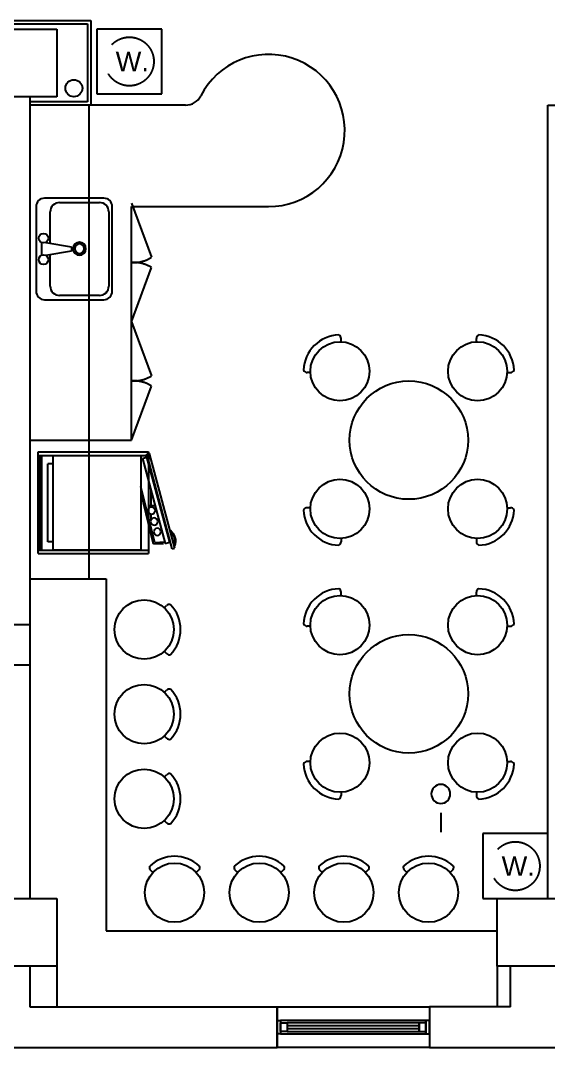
# Model space of a CAD drawing. Header units: millimetres. Extents: x 526420 to 928802, y 401925 to 509768.
# Drawn here: x 813006 to 816124, y 417244 to 423314 of the extents above; entities that cross this region are included whole.
import ezdxf

# ---------------------------------------------------------------- set-up
doc = ezdxf.new("R2010")
doc.units = ezdxf.units.MM
doc.header["$LTSCALE"] = 3000
doc.header["$MEASUREMENT"] = 0
for name, pattern in [('DASH', [0.35, 0.25, -0.1]), ('DASHED2', [0.375, 0.25, -0.125]), ('HIDDEN', [0.375, 0.25, -0.125]), ('TRATTEGGIATA2', [0.375, 0.25, -0.125])]:
    doc.linetypes.add(name, pattern=pattern)
doc.layers.get('0').update_dxf_attribs({"linetype": 'CONTINUOUS'})
for name, color, linetype in [('D-WALL', 7, 'CONTINUOUS'), ('D-WINDOW', 7, 'CONTINUOUS'), ('P-FURNI-A', 7, 'CONTINUOUS'), ('P-FURNI-I', 7, 'CONTINUOUS'), ('窗台线', 7, 'CONTINUOUS')]:
    doc.layers.add(name, color=color, linetype=linetype)
doc.styles.add('TITLE', font='ARIAL.TTF')

msp = doc.modelspace()

# ---------------------------------------------------------------- linework, layer by layer
at = {"color": 0, "linetype": 'ByBlock', "lineweight": -2}
msp.add_line((815488.4, 418629.6), (815488.4, 418517.1), dxfattribs=at)
at = {"color": 0, "ltscale": 0.7}
msp.add_circle((813321, 422913.7), 50, dxfattribs=at)
at = {"color": 0, "linetype": 'ByBlock'}
for start, end in [(90, 270), (270, 90)]:
    msp.add_arc((815488.4, 418742.1), 56.2, start, end, dxfattribs=at)
at = {"layer": 'D-WALL', "color": 0, "ltscale": 100}
for p, q in [((812821, 423263.7), (813221, 423263.7)), ((813221, 423263.7), (813221, 422863.7)), ((813221, 422863.7), (812821, 422863.7)), ((812821, 419743.7), (813061, 419743.7)), ((813061, 419743.7), (813061, 419503.7)), ((813061, 419503.7), (812821, 419503.7)), ((812821, 418123.7), (813221, 418123.7)), ((813221, 418123.7), (813221, 417723.7)), ((815821, 418123.7), (816221, 418123.7)), ((815821, 417723.7), (815821, 418123.7)), ((813221, 417723.7), (812821, 417723.7)), ((816221, 417723.7), (815821, 417723.7))]:
    msp.add_line(p, q, dxfattribs=at)
at = {"layer": 'D-WALL', "color": 0, "ltscale": 0.7}
for p, q in [((813061, 422863.7), (813061, 418123.7)), ((816121, 418123.7), (816121, 422813.7)), ((816121, 422813.7), (816221, 422813.7)), ((813061, 417723.7), (813061, 417483.7)), ((813221, 417723.7), (813221, 417483.7)), ((815821, 417723.7), (815821, 417483.7)), ((815901, 417483.7), (815901, 417723.7)), ((813061, 417483.7), (814521, 417483.7)), ((814521, 417483.7), (814521, 417243.7)), ((815421, 417483.7), (815421, 417243.7)), ((815901, 417483.7), (815421, 417483.7)), ((812571, 417243.7), (814521, 417243.7)), ((815421, 417243.7), (816731, 417243.7))]:
    msp.add_line(p, q, dxfattribs=at)
at = {"layer": 'D-WINDOW', "color": 0, "ltscale": 0.7}
for p, q in [((814521, 417403.7), (814541, 417403.7)), ((814521, 417323.7), (814521, 417403.7)), ((815401, 417403.7), (814541, 417403.7)), ((814541, 417403.7), (814541, 417323.7)), ((814541, 417403.7), (814541, 417323.7)), ((814541, 417388.7), (814581, 417388.7)), ((814541, 417338.7), (814541, 417388.7)), ((815361, 417388.7), (814581, 417388.7)), ((814581, 417388.7), (814581, 417338.7)), ((814581, 417388.7), (814581, 417338.7)), ((815361, 417338.7), (815361, 417388.7)), ((815401, 417388.7), (815361, 417388.7)), ((815361, 417388.7), (815361, 417338.7)), ((815401, 417323.7), (815401, 417403.7)), ((815421, 417403.7), (815401, 417403.7)), ((815401, 417403.7), (815401, 417323.7)), ((815401, 417338.7), (815401, 417388.7)), ((815421, 417323.7), (815421, 417403.7)), ((814541, 417323.7), (814521, 417323.7)), ((814581, 417338.7), (814541, 417338.7)), ((814541, 417323.7), (815401, 417323.7)), ((815361, 417371.2), (814581, 417371.2)), ((814581, 417371.2), (814581, 417356.2)), ((814581, 417356.2), (815361, 417356.2)), ((814581, 417338.7), (815361, 417338.7)), ((815361, 417356.2), (815361, 417371.2)), ((815361, 417338.7), (815401, 417338.7)), ((815401, 417323.7), (815421, 417323.7)), ((815421, 417243.7), (814521, 417243.7))]:
    msp.add_line(p, q, dxfattribs=at)
at = {"layer": 'P-FURNI-A', "color": 0, "ltscale": 100}
for p, q in [((812771, 423313.7), (813421, 423313.7)), ((812791, 423293.7), (813401, 423293.7)), ((813401, 423293.7), (813401, 422833.7)), ((813421, 423313.7), (813421, 422813.7)), ((813401, 422833.7), (813061, 422833.7)), ((813421, 422813.7), (813061, 422813.7))]:
    msp.add_line(p, q, dxfattribs=at)
at = {"layer": 'P-FURNI-I', "color": 0, "linetype": 'DASH'}
for p, q in [((813841.1, 423263.7), (813457.1, 423263.7)), ((813457.1, 423263.7), (813457.1, 422879.7)), ((813841.1, 422879.7), (813841.1, 423263.7)), ((813457.1, 422879.7), (813841.1, 422879.7)), ((816121, 418507.7), (815737, 418507.7)), ((815737, 418507.7), (815737, 418123.7)), ((816121, 418123.7), (816121, 418507.7)), ((815737, 418123.7), (816121, 418123.7))]:
    msp.add_line(p, q, dxfattribs=at)
at = {"layer": 'P-FURNI-I', "color": 0, "ltscale": 2}
for p, q in [((813981.1, 422813.7), (813061, 422813.7)), ((813661, 420833.7), (813661, 422213.7)), ((813661, 422213.7), (814471, 422213.7)), ((813061, 420833.7), (813061, 420833.7)), ((813061, 420833.7), (813661, 420833.7))]:
    msp.add_line(p, q, dxfattribs=at)
at = {"layer": 'P-FURNI-I', "color": 0, "linetype": 'DASHED2', "ltscale": 50}
for p, q in [((813411, 422813.7), (813061, 422813.7)), ((813411, 420013.7), (813411, 422813.7)), ((813061, 420013.7), (813411, 420013.7))]:
    msp.add_line(p, q, dxfattribs=at)
at = {"layer": 'P-FURNI-I', "color": 0}
for p, q in [((813497.9, 422263.7), (813147.9, 422263.7)), ((813097.9, 422213.7), (813097.9, 421713.7)), ((813547.9, 421713.7), (813547.9, 422213.7)), ((813147.9, 421663.7), (813497.9, 421663.7)), ((814899, 421415.2), (814899.6, 421434.3)), ((815700, 421415.2), (815699.3, 421434.3)), ((815700, 421415.2), (815699.3, 421434.3)), ((814718, 421234.2), (814698.9, 421233.6)), ((815881, 421234.2), (815900, 421233.6)), ((815881, 421234.2), (815900, 421233.6)), ((814718, 420433.2), (814698.9, 420433.9)), ((814718, 420433.2), (814698.9, 420433.9)), ((815881, 420433.2), (815900, 420433.9)), ((814899, 420252.2), (814899.6, 420233.1)), ((814899, 420252.2), (814899.6, 420233.1)), ((815700, 420252.2), (815699.3, 420233.1)), ((814899, 419915.2), (814899.6, 419934.3)), ((814899, 419915.2), (814899.6, 419934.3)), ((815700, 419915.2), (815699.3, 419934.3)), ((813855.3, 419841.7), (813868.4, 419855.7)), ((814718, 419734.2), (814698.9, 419733.6)), ((814718, 419734.2), (814698.9, 419733.6)), ((815881, 419734.2), (815900, 419733.6)), ((813855.3, 419585.7), (813868.4, 419571.8)), ((813855.3, 419341.7), (813868.4, 419355.7)), ((813855.3, 419085.7), (813868.4, 419071.8)), ((814718, 418933.2), (814698.9, 418933.9)), ((815881, 418933.2), (815900, 418933.9)), ((815881, 418933.2), (815900, 418933.9)), ((813855.3, 418841.7), (813868.4, 418855.7)), ((814899, 418752.2), (814899.6, 418733.1)), ((815700, 418752.2), (815699.3, 418733.1)), ((815700, 418752.2), (815699.3, 418733.1)), ((813855.3, 418585.7), (813868.4, 418571.8)), ((813788, 418278.1), (813774, 418291.1)), ((814043.9, 418278.1), (814057.9, 418291.1)), ((814288, 418278.1), (814274, 418291.1)), ((814543.9, 418278.1), (814557.9, 418291.1)), ((814788, 418278.1), (814774, 418291.1)), ((815043.9, 418278.1), (815057.9, 418291.1)), ((815288, 418278.1), (815274, 418291.1)), ((815543.9, 418278.1), (815557.9, 418291.1))]:
    msp.add_line(p, q, dxfattribs=at)
at = {"layer": 'P-FURNI-I', "color": 0, "linetype": 'Continuous'}
for p, q in [((813236.8, 422238.1), (813471.8, 422238.1)), ((813181.2, 421997.4), (813181.2, 422182.5)), ((813527.3, 422182.5), (813527.3, 421744)), ((813181.2, 421744.1), (813181.2, 421930.1)), ((813471.7, 421688.4), (813236.7, 421688.6))]:
    msp.add_line(p, q, dxfattribs=at)
at = {"layer": 'P-FURNI-I', "color": 0, "linetype": 'DASHED2', "ltscale": 20}
for p, q in [((813661, 422233.7), (813780, 421914.1)), ((813661, 421533.7), (813780, 421853.3)), ((813661, 421533.7), (813780, 421214.1)), ((813661, 420833.7), (813780, 421153.3))]:
    msp.add_line(p, q, dxfattribs=at)
at = {"layer": 'P-FURNI-I', "color": 0, "linetype": 'ByBlock', "extrusion": (0, 0, -1)}
for p, q in [((813129, 422001.8), (813129, 421925.6)), ((813154.4, 422001.8), (813306.8, 421976.4)), ((813306.8, 421951), (813154.4, 421925.6)), ((813306.8, 421976.4), (813306.8, 421951))]:
    msp.add_line(p, q, dxfattribs=at)
at = {"layer": 'P-FURNI-I', "color": 0, "extrusion": (1.22461e-16, -4.53902e-23, -1)}
for p, q in [((813111, 420763.7), (813761, 420763.7)), ((813111, 420163.7), (813111, 420763.7)), ((813121, 420183.7), (813121, 420743.7)), ((813131, 420183.7), (813131, 420743.7)), ((813197.7, 420743.3), (813716.6, 420743.3)), ((813197.7, 420183.3), (813197.7, 420743.3)), ((813205.2, 420743.3), (813689.1, 420743.3)), ((813716.6, 420743.3), (813716.6, 420183.3)), ((813726.2, 420725.7), (813750.4, 420732.2)), ((813726.2, 420725.7), (813860.8, 420223.5)), ((813750.4, 420732.2), (813885, 420229.9)), ((813751.4, 420751.6), (813765.9, 420755.5)), ((813901.5, 420191.4), (813751.4, 420751.6)), ((813761, 420763.7), (813761, 420163.7)), ((813765.9, 420755.5), (813916, 420195.3)), ((813167.4, 420233.3), (813167.4, 420693.3)), ((813197.7, 420693.3), (813167.4, 420693.3)), ((813777.1, 420632.6), (813777.1, 420655.9)), ((813777.1, 420438), (813777.1, 420536)), ((813801.4, 420445.3), (813761, 420445.3)), ((813833.5, 420445.3), (813827.3, 420445.3)), ((813777.1, 420362.3), (813777.1, 420396.3)), ((813197.7, 420233.3), (813167.4, 420233.3)), ((813860.8, 420223.5), (813885, 420229.9)), ((813716.6, 420183.3), (813197.7, 420183.3)), ((813901.5, 420191.4), (813916, 420195.3)), ((813916, 420208.4), (813913.6, 420217.4)), ((813111, 420163.7), (813761, 420163.7))]:
    msp.add_line(p, q, dxfattribs=at)
at = {"layer": 'P-FURNI-I', "color": 0, "linetype": 'TRATTEGGIATA2', "extrusion": (1.22461e-16, -4.53902e-23, -1)}
msp.add_line((813111, 420743.7), (813761, 420743.7), dxfattribs=at)
at = {"layer": 'P-FURNI-I', "color": 0, "linetype": 'Continuous', "extrusion": (1.22461e-16, -4.53902e-23, -1)}
for p, q in [((813798.7, 420227.2), (813716.6, 420558.7)), ((813790.9, 420217.7), (813717.5, 420519.5)), ((813855.8, 420230.2), (813798.7, 420227.2)), ((813111, 420183.7), (813761, 420183.7)), ((813851.1, 420220.9), (813790.9, 420217.7))]:
    msp.add_line(p, q, dxfattribs=at)
at = {"layer": 'P-FURNI-I', "color": 0, "ltscale": 100}
for p, q in [((813061, 420013.7), (813511, 420013.7)), ((813511, 420013.7), (813511, 417933.7)), ((813511, 417933.7), (815821, 417933.7))]:
    msp.add_line(p, q, dxfattribs=at)
at = {"layer": 'P-FURNI-I', "color": 0, "linetype": 'HIDDEN', "ltscale": 0.5}
for centre in [(813649.1, 423071.7), (815929, 418315.7)]:
    msp.add_circle(centre, 144, dxfattribs=at)
at = {"layer": 'P-FURNI-I', "color": 0}
for centre, radius in [((813141.7, 422027.2), 28.4), ((813141.7, 421900.2), 28.4), ((814892.9, 421240.3), 175), ((815706.1, 421240.3), 175), ((815706.1, 421240.3), 175), ((814892.9, 420427.1), 175), ((814892.9, 420427.1), 175), ((815706.1, 420427.1), 175), ((813736, 419713.7), 175), ((814892.9, 419740.3), 175), ((814892.9, 419740.3), 175), ((815706.1, 419740.3), 175), ((813736, 419213.7), 175), ((814892.9, 418927.1), 175), ((815706.1, 418927.1), 175), ((815706.1, 418927.1), 175), ((813736, 418713.7), 175), ((813916, 418158.7), 175), ((814416, 418158.7), 175), ((814916, 418158.7), 175), ((815416, 418158.7), 175)]:
    msp.add_circle(centre, radius, dxfattribs=at)
at = {"layer": 'P-FURNI-I', "color": 0, "ltscale": 2}
for centre in [(815299.5, 420833.7), (815299.5, 419333.7)]:
    msp.add_circle(centre, 350, dxfattribs=at)
at = {"layer": 'P-FURNI-I', "color": 0, "extrusion": (1.22461e-16, -4.53902e-23, -1)}
for centre in [(-813779.7, 420417.2), (-813795.5, 420352.3), (-813813.7, 420291.4)]:
    msp.add_circle(centre, 21, dxfattribs=at)
at = {"layer": 'P-FURNI-I', "color": 0, "ltscale": 0.7}
for centre, radius, end in [((814471, 422663.7), 450, 152.96431), ((813981.1, 422913.7), 100, 332.96431)]:
    msp.add_arc(centre, radius, 270, end, dxfattribs=at)
at = {"layer": 'P-FURNI-I', "color": 0}
for centre, radius, start, end in [((813147.9, 422213.7), 50, 90, 180), ((813497.9, 422213.7), 50, 0, 90), ((813147.9, 421713.7), 50, 180, 270), ((813497.9, 421713.7), 50, 270, 0), ((814892.9, 421240.3), 215, 91.77156, 178.22844), ((814877.8, 421435), 21.9, 358.06328, 67.2403), ((815721.2, 421435), 21.9, 112.7597, 181.93672), ((815721.2, 421435), 21.9, 112.7597, 181.93672), ((815706.1, 421240.3), 215, 1.77156, 88.22844), ((815706.1, 421240.3), 215, 1.77156, 88.22844), ((814698.2, 421255.4), 21.9, 202.7597, 271.93672), ((815900.8, 421255.4), 21.9, 268.06328, 337.2403), ((815900.8, 421255.4), 21.9, 268.06328, 337.2403), ((814698.2, 420412), 21.9, 88.06328, 157.2403), ((814698.2, 420412), 21.9, 88.06328, 157.2403), ((814892.9, 420427.1), 215, 181.77156, 268.22844), ((814892.9, 420427.1), 215, 181.77156, 268.22844), ((815706.1, 420427.1), 215, 271.77156, 358.22844), ((815900.8, 420412), 21.9, 22.7597, 91.93672), ((814877.8, 420232.4), 21.9, 292.7597, 1.93672), ((814877.8, 420232.4), 21.9, 292.7597, 1.93672), ((815721.2, 420232.4), 21.9, 178.06328, 247.2403), ((814892.9, 419740.3), 215, 91.77156, 178.22844), ((814892.9, 419740.3), 215, 91.77156, 178.22844), ((814877.8, 419935), 21.9, 358.06328, 67.2403), ((814877.8, 419935), 21.9, 358.06328, 67.2403), ((815721.2, 419935), 21.9, 112.7597, 181.93672), ((815706.1, 419740.3), 215, 1.77156, 88.22844), ((813884.3, 419840.7), 21.9, 67.7597, 136.93672), ((813736, 419713.7), 215, 316.77156, 43.22844), ((814698.2, 419755.4), 21.9, 202.7597, 271.93672), ((814698.2, 419755.4), 21.9, 202.7597, 271.93672), ((815900.8, 419755.4), 21.9, 268.06328, 337.2403), ((813884.3, 419586.7), 21.9, 223.06328, 292.2403), ((813884.3, 419340.7), 21.9, 67.7597, 136.93672), ((813736, 419213.7), 215, 316.77156, 43.22844), ((813884.3, 419086.7), 21.9, 223.06328, 292.2403), ((814698.2, 418912), 21.9, 88.06328, 157.2403), ((814892.9, 418927.1), 215, 181.77156, 268.22844), ((815706.1, 418927.1), 215, 271.77156, 358.22844), ((815706.1, 418927.1), 215, 271.77156, 358.22844), ((815900.8, 418912), 21.9, 22.7597, 91.93672), ((815900.8, 418912), 21.9, 22.7597, 91.93672), ((813884.3, 418840.7), 21.9, 67.7597, 136.93672), ((813736, 418713.7), 215, 316.77156, 43.22844), ((814877.8, 418732.4), 21.9, 292.7597, 1.93672), ((815721.2, 418732.4), 21.9, 178.06328, 247.2403), ((815721.2, 418732.4), 21.9, 178.06328, 247.2403), ((813884.3, 418586.7), 21.9, 223.06328, 292.2403), ((813916, 418158.7), 215, 46.77156, 133.22844), ((814416, 418158.7), 215, 46.77156, 133.22844), ((814916, 418158.7), 215, 46.77156, 133.22844), ((815416, 418158.7), 215, 46.77156, 133.22844), ((813788.9, 418307.1), 21.9, 157.7597, 226.93672), ((814043, 418307.1), 21.9, 313.06328, 22.2403), ((814288.9, 418307.1), 21.9, 157.7597, 226.93672), ((814543, 418307.1), 21.9, 313.06328, 22.2403), ((814788.9, 418307.1), 21.9, 157.7597, 226.93672), ((815043, 418307.1), 21.9, 313.06328, 22.2403), ((815288.9, 418307.1), 21.9, 157.7597, 226.93672), ((815543, 418307.1), 21.9, 313.06328, 22.2403)]:
    msp.add_arc(centre, radius, start, end, dxfattribs=at)
at = {"layer": 'P-FURNI-I', "color": 0, "linetype": 'Continuous'}
for centre, start, end in [((813236.8, 422182.5), 90, 180), ((813471.8, 422182.5), 0, 90), ((813236.8, 421744.1), 180, 269.95998), ((813471.8, 421744), 269.95998, 0)]:
    msp.add_arc(centre, 55.6, start, end, dxfattribs=at)
at = {"layer": 'P-FURNI-I', "color": 0, "linetype": 'DASHED2', "ltscale": 20}
for centre, start, end in [((813672.7, 422086.1), 266.67801, 301.98014), ((813672.7, 421681.4), 58.01986, 93.32199), ((813672.7, 421386.1), 266.67801, 301.98014), ((813672.7, 420981.4), 58.01986, 93.32199)]:
    msp.add_arc(centre, 202.7, start, end, dxfattribs=at)
at = {"layer": 'P-FURNI-I', "color": 0, "extrusion": (1.22461e-16, -4.53902e-23, -1)}
for radius, start, end in [(83.4, 129.87565, 200.12439), (78.4, 135.4644, 194.53564)]:
    msp.add_arc((-813837.7, 420237.1), radius, start, end, dxfattribs=at)
at = {"layer": 'P-FURNI-I', "color": 0, "linetype": 'Continuous', "extrusion": (0, 0, -1)}
msp.add_ellipse((813354.3, 421964.9), major_axis=(-26.9, 26.9), ratio=1, dxfattribs=at)
msp.add_ellipse((813354.3, 421964.9), major_axis=(19.9, 19.9), ratio=1, start_param=-1.570796, end_param=4.712389, dxfattribs=at)
at = {"layer": '窗台线', "color": 0, "ltscale": 0.7}
for p, q in [((814521, 417483.7), (815421, 417483.7)), ((814521, 417243.7), (814521, 417483.7)), ((815421, 417483.7), (815421, 417243.7))]:
    msp.add_line(p, q, dxfattribs=at)

# ---------------------------------------------------------------- texts
at = {"layer": 'P-FURNI-I', "color": 0, "linetype": 'DASH', "style": 'TITLE'}
for p in [(813567.8, 423014.4), (815847.7, 418258.4)]:
    msp.add_text('W.', height=115.2, dxfattribs=at).set_placement(p)

doc.saveas('drawing.dxf')
